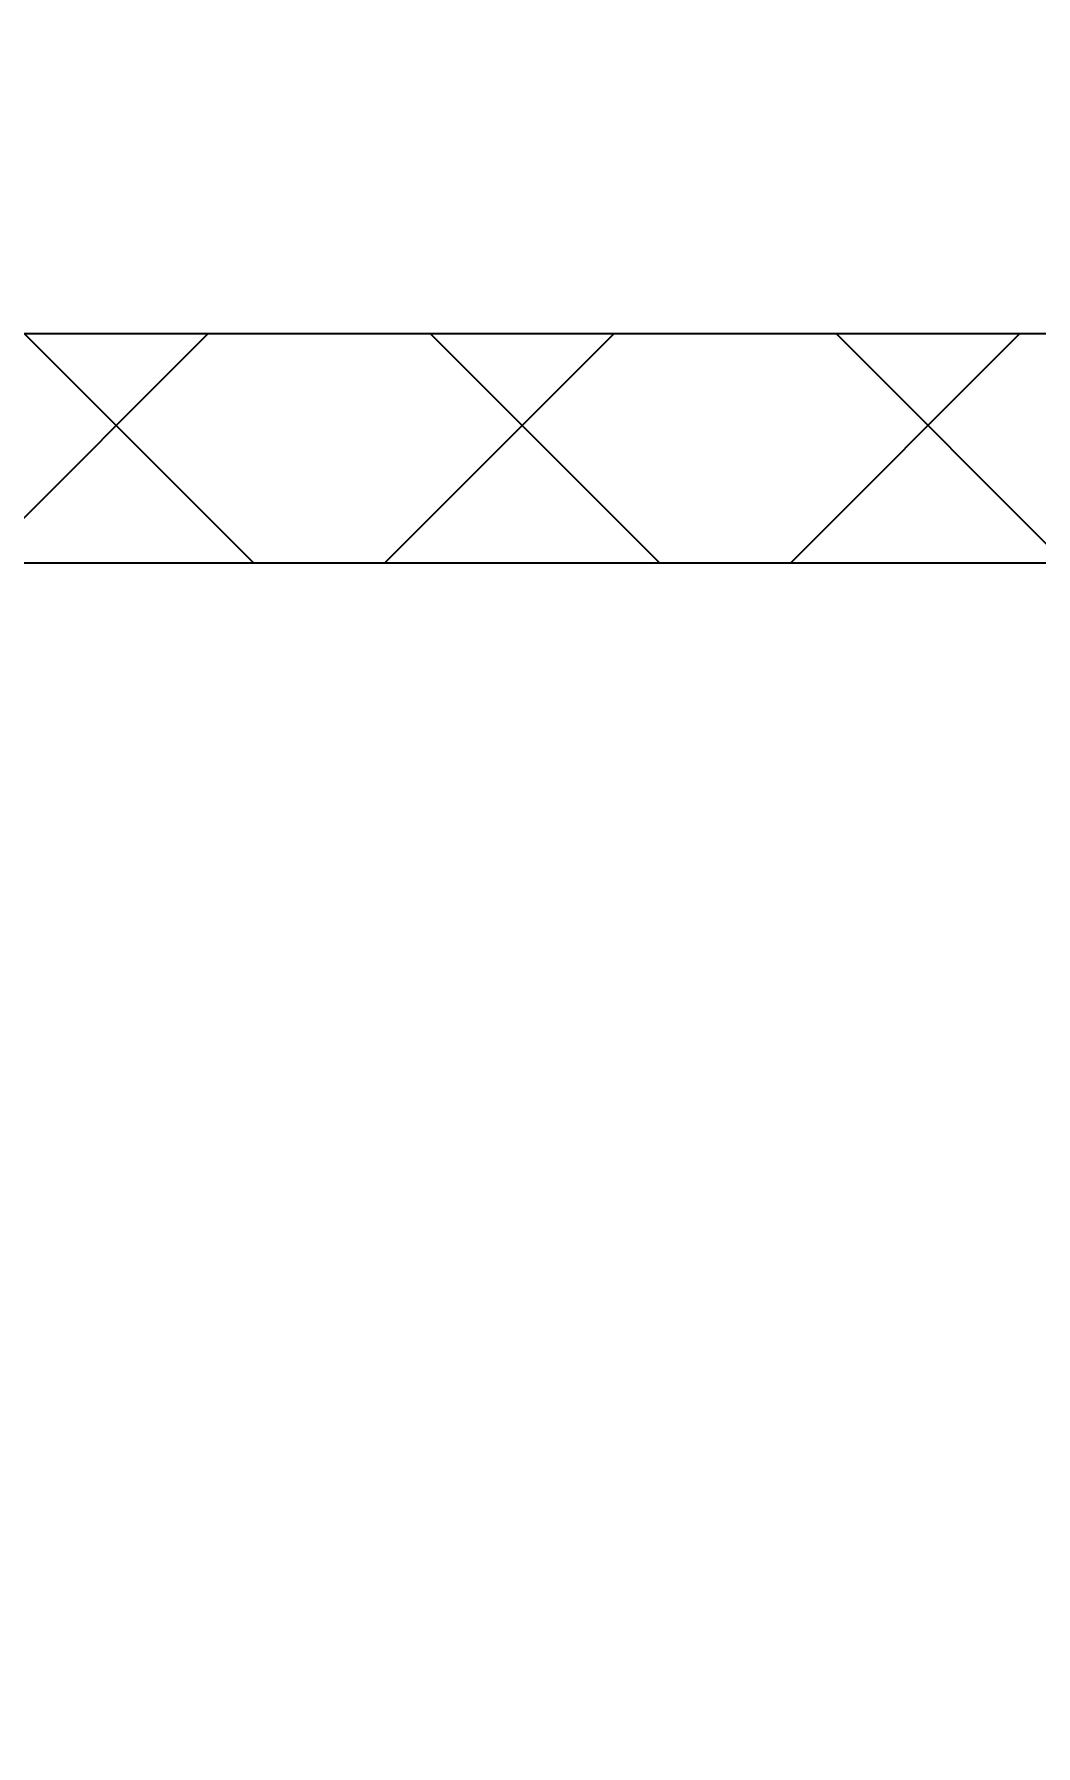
# Model space of a CAD drawing. Header units: millimetres. Extents: x 0 to 1680, y 0 to 594.
# Drawn here: x 139.44 to 146.42, y 422.13 to 434.06 of the extents above; entities that cross this region are included whole.
import ezdxf

# ---------------------------------------------------------------- set-up
doc = ezdxf.new("R2010")
doc.units = ezdxf.units.MM
doc.linetypes.add('K5LT_BASIC', pattern=[0])
doc.linetypes.add('K5LT_THIN', pattern=[0])
doc.layers.add('Системный слой', color=7, linetype='Continuous')
doc.styles.add('KDIMTEXTSTYLE', font='GOST_AU.SHX', dxfattribs={"width": 0.96, "oblique": 15, "height": 5})
doc.dimstyles.new('KDIMSTYLE (0.02)', dxfattribs={"dimtxt": 5, "dimasz": 1, "dimexe": 2, "dimexo": 0, "dimgap": 1, "dimtad": 1, "dimlfac": 50, "dimtxsty": 'KDIMTEXTSTYLE', "dimsah": 1, "dimcen": 0, "dimdle": 1, "dimadec": 0, "dimazin": 0, "dimtfac": 0.667, "dimtmove": 0, "dimatfit": 3, "dimfxl": 0, "dimtvp": 1, "dimtolj": 1, "dimtzin": 0, "dimarcsym": 0})

# ---------------------------------------------------------------- blocks, each defined once
blk = doc.blocks.new('U395')
at = {"layer": 'Системный слой'}
h = blk.add_hatch(dxfattribs=at)
h.set_pattern_fill('', angle=45, style=0, pattern_type=0)
h.set_pattern_definition([(45, (0, 0), (-1.414213562373095, 1.414213562373095), []), (135, (0, 0), (-1.414213562373095, -1.414213562373095), [])])
h.paths.add_polyline_path([(169.4179647270352, 430.3773338875004), (169.4179647270352, 431.9773338875004), (101.6179647270353, 431.9773338875005), (101.6179647270353, 430.3773338875005)])
at = {"layer": 'Системный слой', "color": 150, "linetype": 'K5LT_BASIC', "lineweight": 25, "true_color": 0x0080ff}
for p, q in [((133.417964727035, 431.9773338875005), (168.3179647270218, 431.9773338875004)), ((169.4179647270352, 430.3773338875004), (101.6179647270353, 430.3773338875005))]:
    blk.add_line(p, q, dxfattribs=at)
blk = doc.blocks.new('KDIMARROW_03')
at = {"layer": 'Системный слой', "color": 0, "linetype": 'K5LT_THIN', "lineweight": 13}
for p, q in [((-0.7070000171661378, -0.7070000171661376), (0.7070000171661378, 0.7070000171661376)), ((0, 0), (-1, 0)), ((0, 0), (1, -1.224646799147353e-16))]:
    blk.add_line(p, q, dxfattribs=at)

msp = doc.modelspace()

# ---------------------------------------------------------------- block references
at = {"layer": 'Системный слой'}
msp.add_blockref('U395', (0, 0), dxfattribs=at)

# ---------------------------------------------------------------- dimensions: what is measured, and where the dimension line sits
at = {"layer": 'Системный слой', "color": 7}
msp.add_linear_dim(base=(135.3311136967633, 435.9773338875004), p1=(140.4538623575987, 430.3773338875004), p2=(135.9844442755965, 435.9773338875004), angle=90, location=(135.3311136967633, 426.1784903568455), dimstyle='KDIMSTYLE (0.02)', override={"dimexo": 0, "dimpost": '\\H2.5;\\W0.965;\\Q0;<>', "dimblk1": 'KDIMARROW_03', "dimblk2": 'KDIMARROW_03', "dimse1": 0, "dimse2": 0, "dimclrt": 7, "dimtolj": 1}, dxfattribs=at).render()
msp.add_linear_dim(base=(99.41796472703584, 408.646471721178), p1=(169.417964727035, 431.9773338875004), p2=(99.41796472703504, 432.5773338875002), location=(134.4179647270358, 408.6464717211792), dimstyle='KDIMSTYLE (0.02)', override={"dimexo": 0, "dimpost": '\\H2.5;\\W0.965;\\Q0;<>', "dimblk1": 'KDIMARROW_03', "dimblk2": 'KDIMARROW_03', "dimse1": 0, "dimse2": 0, "dimclrt": 7, "dimtolj": 1}, dxfattribs=at).render()

doc.saveas('drawing.dxf')
